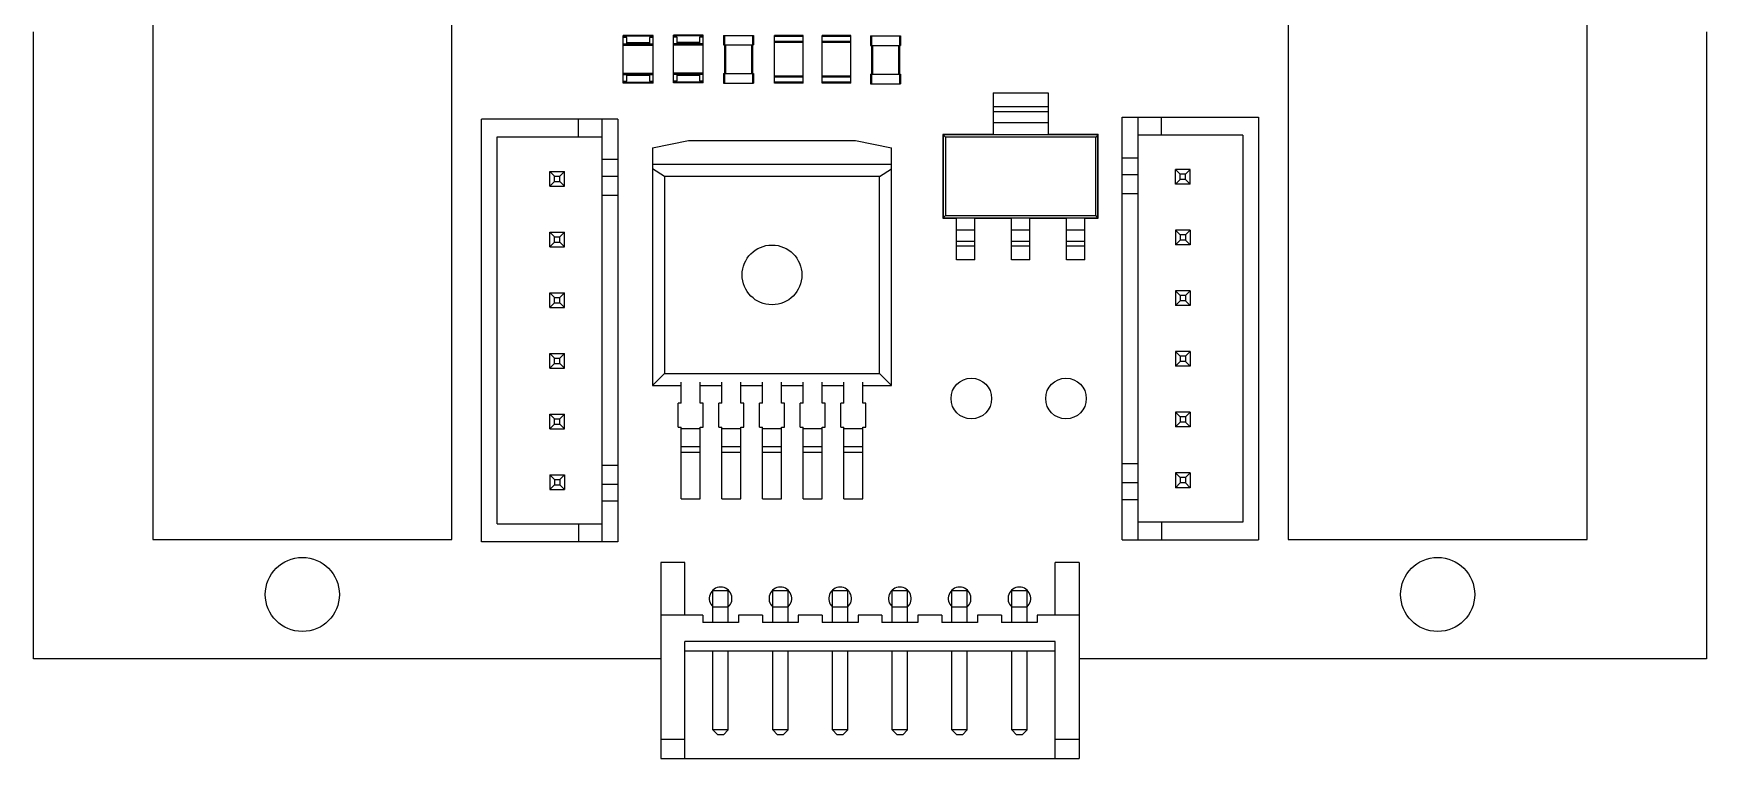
# Paper-space layout '_Front' of a CAD drawing. Header units: millimetres. Extents: x 59 to 137.3, y -127.5 to -49.2.
# Drawn here: x 63.1 to 133.1, y -127.5 to -97.2 of the extents above; entities that cross this region are included whole.
import ezdxf

# ---------------------------------------------------------------- set-up
doc = ezdxf.new("R2010")
doc.units = ezdxf.units.MM

psp = doc.layouts.new('_Front')

# ---------------------------------------------------------------- linework, layer by layer
at = {"color": 7, "linetype": 'Continuous', "lineweight": 25}
for p, q in [((68.125, -95.375), (68.125, -118.375)), ((80.625, -118.375), (80.625, -95.375)), ((115.625, -95.375), (115.625, -118.375)), ((128.125, -118.375), (128.125, -95.375)), ((63.125, -123.375), (63.125, -97.125)), ((87.8, -99.275), (87.8, -97.275)), ((89.05, -97.275), (87.8, -97.275)), ((89.05, -99.275), (89.05, -97.275)), ((89.9, -99.263), (89.9, -97.263)), ((91.15, -97.263), (89.9, -97.263)), ((91.15, -97.297), (89.9, -97.297)), ((91.15, -99.263), (91.15, -97.263)), ((92, -97.275), (93.25, -97.275)), ((92, -97.275), (92, -97.675)), ((92.04, -97.275), (92.04, -99.275)), ((93.21, -97.275), (93.21, -99.275)), ((93.25, -97.275), (93.25, -97.675)), ((95.325, -97.275), (94.125, -97.275)), ((94.125, -99.275), (94.125, -97.275)), ((95.325, -99.275), (95.325, -97.275)), ((97.325, -97.275), (96.125, -97.275)), ((96.125, -99.275), (96.125, -97.275)), ((97.325, -99.275), (97.325, -97.275)), ((98.15, -97.3), (98.15, -97.7)), ((98.15, -97.3), (99.4, -97.3)), ((98.19, -97.3), (98.19, -99.3)), ((99.36, -97.3), (99.36, -99.3)), ((99.4, -97.3), (99.4, -97.7)), ((133.125, -97.125), (133.125, -123.375)), ((89.05, -97.31), (87.8, -97.31)), ((87.956, -97.362), (87.8, -97.362)), ((87.8, -97.625), (89.05, -97.625)), ((87.8, -97.69), (89.05, -97.69)), ((87.956, -97.625), (87.956, -97.362)), ((88.894, -97.59), (87.956, -97.59)), ((88.894, -97.362), (88.894, -97.625)), ((89.05, -97.362), (88.894, -97.362)), ((90.056, -97.35), (89.9, -97.35)), ((89.9, -97.612), (91.15, -97.612)), ((89.9, -97.677), (91.15, -97.677)), ((90.056, -97.612), (90.056, -97.35)), ((90.994, -97.578), (90.056, -97.578)), ((90.994, -97.35), (90.994, -97.612)), ((91.15, -97.35), (90.994, -97.35)), ((92, -97.675), (93.25, -97.675)), ((92.08, -97.675), (92.08, -98.875)), ((93.17, -97.675), (93.17, -98.875)), ((95.325, -97.32), (94.125, -97.32)), ((95.325, -97.53), (94.125, -97.53)), ((95.325, -97.575), (94.125, -97.575)), ((97.325, -97.32), (96.125, -97.32)), ((97.325, -97.53), (96.125, -97.53)), ((97.325, -97.575), (96.125, -97.575)), ((98.15, -97.7), (99.4, -97.7)), ((98.23, -97.7), (98.23, -98.9)), ((99.32, -97.7), (99.32, -98.9)), ((87.8, -98.86), (89.05, -98.86)), ((89.05, -98.925), (87.8, -98.925)), ((87.8, -99.188), (87.956, -99.188)), ((89.05, -99.24), (87.8, -99.24)), ((89.05, -99.275), (87.8, -99.275)), ((87.956, -99.188), (87.956, -98.925)), ((88.894, -98.96), (87.956, -98.96)), ((88.894, -98.925), (88.894, -99.188)), ((88.894, -99.188), (89.05, -99.188)), ((89.9, -98.847), (91.15, -98.847)), ((91.15, -98.912), (89.9, -98.912)), ((89.9, -99.175), (90.056, -99.175)), ((91.15, -99.228), (89.9, -99.228)), ((91.15, -99.263), (89.9, -99.263)), ((90.056, -99.175), (90.056, -98.912)), ((90.994, -98.948), (90.056, -98.948)), ((90.994, -98.912), (90.994, -99.175)), ((90.994, -99.175), (91.15, -99.175)), ((92, -98.875), (93.25, -98.875)), ((92, -98.875), (92, -99.275)), ((92, -99.275), (93.25, -99.275)), ((93.25, -98.875), (93.25, -99.275)), ((95.325, -98.975), (94.125, -98.975)), ((95.325, -99.02), (94.125, -99.02)), ((95.325, -99.23), (94.125, -99.23)), ((95.325, -99.275), (94.125, -99.275)), ((97.325, -98.975), (96.125, -98.975)), ((97.325, -99.02), (96.125, -99.02)), ((97.325, -99.23), (96.125, -99.23)), ((97.325, -99.275), (96.125, -99.275)), ((98.15, -98.9), (99.4, -98.9)), ((98.15, -98.9), (98.15, -99.3)), ((98.15, -99.3), (99.4, -99.3)), ((99.4, -98.9), (99.4, -99.3)), ((103.275, -99.675), (103.275, -101.44)), ((103.275, -99.675), (105.575, -99.675)), ((105.575, -99.675), (105.575, -101.44)), ((81.875, -118.475), (81.875, -100.775)), ((87.575, -100.775), (81.875, -100.775)), ((85.925, -101.525), (85.925, -100.775)), ((86.925, -118.475), (86.925, -100.775)), ((87.575, -100.775), (87.575, -118.475)), ((103.275, -100.255), (105.575, -100.255)), ((103.275, -100.455), (105.575, -100.455)), ((108.675, -100.695), (114.375, -100.695)), ((108.675, -118.395), (108.675, -100.695)), ((109.325, -100.695), (109.325, -118.395)), ((110.325, -101.445), (110.325, -100.695)), ((114.375, -100.695), (114.375, -118.395)), ((101.175, -101.425), (101.283, -101.533)), ((103.275, -101.425), (101.175, -101.425)), ((101.175, -101.425), (101.175, -104.925)), ((107.66, -101.44), (101.19, -101.44)), ((101.19, -101.44), (101.19, -104.91)), ((103.275, -100.925), (105.575, -100.925)), ((107.675, -101.425), (105.575, -101.425)), ((107.675, -101.425), (107.567, -101.533)), ((107.66, -104.91), (107.66, -101.44)), ((107.675, -104.925), (107.675, -101.425)), ((113.725, -101.445), (109.325, -101.445)), ((113.725, -101.445), (113.725, -117.645)), ((82.525, -117.725), (82.525, -101.525)), ((82.525, -101.525), (86.925, -101.525)), ((89.025, -101.975), (90.525, -101.675)), ((89.025, -101.975), (89.025, -111.925)), ((90.525, -101.675), (97.525, -101.675)), ((97.525, -101.675), (99.025, -101.975)), ((99.025, -111.925), (99.025, -101.975)), ((107.567, -101.533), (101.283, -101.533)), ((101.283, -101.533), (101.283, -104.817)), ((107.567, -104.817), (107.567, -101.533)), ((87.575, -102.475), (86.925, -102.475)), ((99.025, -102.675), (89.025, -102.675)), ((89.525, -103.175), (89.025, -102.856)), ((98.525, -103.175), (99.025, -102.856)), ((108.675, -102.395), (109.325, -102.395)), ((110.905, -103.505), (110.905, -102.885)), ((111.105, -103.085), (110.905, -102.885)), ((111.525, -102.885), (110.905, -102.885)), ((111.325, -103.085), (111.525, -102.885)), ((111.525, -103.505), (111.525, -102.885)), ((84.725, -103.585), (84.725, -102.965)), ((84.925, -103.165), (84.725, -102.965)), ((84.725, -102.965), (85.345, -102.965)), ((84.925, -103.385), (84.725, -103.585)), ((84.725, -103.585), (85.345, -103.585)), ((84.925, -103.385), (84.925, -103.165)), ((84.925, -103.165), (85.145, -103.165)), ((84.925, -103.385), (85.145, -103.385)), ((85.145, -103.165), (85.345, -102.965)), ((85.145, -103.385), (85.145, -103.165)), ((85.145, -103.385), (85.345, -103.585)), ((85.345, -103.585), (85.345, -102.965)), ((87.575, -103.175), (86.925, -103.175)), ((89.525, -103.175), (89.525, -111.425)), ((98.525, -103.175), (89.525, -103.175)), ((98.525, -111.425), (98.525, -103.175)), ((108.675, -103.095), (109.325, -103.095)), ((111.105, -103.305), (110.905, -103.505)), ((111.525, -103.505), (110.905, -103.505)), ((111.105, -103.305), (111.105, -103.085)), ((111.325, -103.085), (111.105, -103.085)), ((111.325, -103.305), (111.105, -103.305)), ((111.325, -103.305), (111.325, -103.085)), ((111.325, -103.305), (111.525, -103.505)), ((87.575, -103.975), (86.925, -103.975)), ((108.675, -103.895), (109.325, -103.895)), ((101.175, -104.925), (101.283, -104.817)), ((101.175, -104.925), (101.742, -104.925)), ((101.19, -104.91), (107.66, -104.91)), ((101.283, -104.817), (107.567, -104.817)), ((101.742, -106.675), (101.742, -104.91)), ((102.508, -106.675), (102.508, -104.91)), ((102.508, -104.925), (104.042, -104.925)), ((104.042, -106.675), (104.042, -104.91)), ((104.808, -106.675), (104.808, -104.91)), ((104.808, -104.925), (106.342, -104.925)), ((106.342, -106.675), (106.342, -104.91)), ((107.108, -106.675), (107.108, -104.91)), ((107.108, -104.925), (107.675, -104.925)), ((107.675, -104.925), (107.567, -104.817)), ((84.725, -106.125), (84.725, -105.505)), ((84.925, -105.705), (84.725, -105.505)), ((84.725, -105.505), (85.345, -105.505)), ((85.145, -105.705), (85.345, -105.505)), ((85.345, -106.125), (85.345, -105.505)), ((102.508, -105.425), (101.742, -105.425)), ((104.808, -105.425), (104.042, -105.425)), ((107.108, -105.425), (106.342, -105.425)), ((111.105, -105.625), (110.905, -105.425)), ((111.525, -105.425), (110.905, -105.425)), ((110.905, -105.425), (110.905, -106.045)), ((111.325, -105.625), (111.105, -105.625)), ((111.105, -105.625), (111.105, -105.845)), ((111.325, -105.625), (111.525, -105.425)), ((111.325, -105.625), (111.325, -105.845)), ((111.525, -105.425), (111.525, -106.045)), ((84.925, -105.925), (84.725, -106.125)), ((84.725, -106.125), (85.345, -106.125)), ((84.925, -105.925), (84.925, -105.705)), ((84.925, -105.705), (85.145, -105.705)), ((84.925, -105.925), (85.145, -105.925)), ((85.145, -105.925), (85.145, -105.705)), ((85.145, -105.925), (85.345, -106.125)), ((102.508, -105.895), (101.742, -105.895)), ((102.508, -106.095), (101.742, -106.095)), ((104.808, -105.895), (104.042, -105.895)), ((104.808, -106.095), (104.042, -106.095)), ((107.108, -105.895), (106.342, -105.895)), ((107.108, -106.095), (106.342, -106.095)), ((111.105, -105.845), (110.905, -106.045)), ((111.525, -106.045), (110.905, -106.045)), ((111.325, -105.845), (111.105, -105.845)), ((111.325, -105.845), (111.525, -106.045)), ((102.508, -106.675), (101.742, -106.675)), ((104.808, -106.675), (104.042, -106.675)), ((107.108, -106.675), (106.342, -106.675)), ((84.725, -108.665), (84.725, -108.045)), ((84.925, -108.245), (84.725, -108.045)), ((84.725, -108.045), (85.345, -108.045)), ((84.925, -108.465), (84.725, -108.665)), ((84.925, -108.465), (84.925, -108.245)), ((84.925, -108.245), (85.145, -108.245)), ((84.925, -108.465), (85.145, -108.465)), ((85.145, -108.245), (85.345, -108.045)), ((85.145, -108.465), (85.145, -108.245)), ((85.145, -108.465), (85.345, -108.665)), ((85.345, -108.665), (85.345, -108.045)), ((110.905, -107.965), (110.905, -108.585)), ((111.105, -108.165), (110.905, -107.965)), ((111.525, -107.965), (110.905, -107.965)), ((111.105, -108.385), (110.905, -108.585)), ((111.105, -108.165), (111.105, -108.385)), ((111.325, -108.165), (111.105, -108.165)), ((111.325, -108.385), (111.105, -108.385)), ((111.325, -108.165), (111.525, -107.965)), ((111.325, -108.165), (111.325, -108.385)), ((111.325, -108.385), (111.525, -108.585)), ((111.525, -107.965), (111.525, -108.585)), ((84.725, -108.665), (85.345, -108.665)), ((111.525, -108.585), (110.905, -108.585)), ((84.725, -110.585), (85.345, -110.585)), ((84.925, -110.785), (84.725, -110.585)), ((84.725, -111.205), (84.725, -110.585)), ((85.145, -110.785), (85.345, -110.585)), ((85.345, -111.205), (85.345, -110.585)), ((111.105, -110.705), (110.905, -110.505)), ((111.525, -110.505), (110.905, -110.505)), ((110.905, -110.505), (110.905, -111.125)), ((111.325, -110.705), (111.525, -110.505)), ((111.525, -110.505), (111.525, -111.125)), ((84.925, -111.005), (84.725, -111.205)), ((84.725, -111.205), (85.345, -111.205)), ((84.925, -110.785), (85.145, -110.785)), ((84.925, -111.005), (84.925, -110.785)), ((84.925, -111.005), (85.145, -111.005)), ((85.145, -111.005), (85.145, -110.785)), ((85.145, -111.005), (85.345, -111.205)), ((111.105, -110.925), (110.905, -111.125)), ((111.525, -111.125), (110.905, -111.125)), ((111.325, -110.705), (111.105, -110.705)), ((111.105, -110.705), (111.105, -110.925)), ((111.325, -110.925), (111.105, -110.925)), ((111.325, -110.705), (111.325, -110.925)), ((111.325, -110.925), (111.525, -111.125)), ((89.525, -111.425), (89.025, -111.925)), ((89.025, -111.925), (90.225, -111.925)), ((89.525, -111.425), (98.525, -111.425)), ((90.225, -112.675), (90.225, -111.793)), ((91.025, -112.675), (91.025, -111.793)), ((91.025, -111.925), (91.925, -111.925)), ((91.925, -112.675), (91.925, -111.793)), ((92.725, -112.675), (92.725, -111.793)), ((92.725, -111.925), (93.625, -111.925)), ((93.625, -112.675), (93.625, -111.793)), ((94.425, -112.675), (94.425, -111.793)), ((94.425, -111.925), (95.325, -111.925)), ((95.325, -112.675), (95.325, -111.793)), ((96.125, -112.675), (96.125, -111.793)), ((96.125, -111.925), (97.025, -111.925)), ((97.025, -112.675), (97.025, -111.793)), ((97.825, -112.675), (97.825, -111.793)), ((97.825, -111.925), (99.025, -111.925)), ((98.525, -111.425), (99.025, -111.925)), ((90.225, -112.675), (90.105, -112.675)), ((90.105, -113.675), (90.105, -112.675)), ((91.145, -112.675), (91.025, -112.675)), ((91.145, -113.675), (91.145, -112.675)), ((91.805, -113.675), (91.805, -112.675)), ((91.925, -112.675), (91.805, -112.675)), ((92.845, -112.675), (92.725, -112.675)), ((92.845, -113.675), (92.845, -112.675)), ((93.625, -112.675), (93.505, -112.675)), ((93.505, -113.675), (93.505, -112.675)), ((94.545, -112.675), (94.425, -112.675)), ((94.545, -113.675), (94.545, -112.675)), ((95.205, -113.675), (95.205, -112.675)), ((95.325, -112.675), (95.205, -112.675)), ((96.245, -112.675), (96.125, -112.675)), ((96.245, -113.675), (96.245, -112.675)), ((97.025, -112.675), (96.905, -112.675)), ((96.905, -113.675), (96.905, -112.675)), ((97.945, -112.675), (97.825, -112.675)), ((97.945, -113.675), (97.945, -112.675)), ((84.725, -113.745), (84.725, -113.125)), ((84.925, -113.325), (84.725, -113.125)), ((84.725, -113.125), (85.345, -113.125)), ((84.925, -113.545), (84.925, -113.325)), ((84.925, -113.325), (85.145, -113.325)), ((85.145, -113.325), (85.345, -113.125)), ((85.145, -113.545), (85.145, -113.325)), ((85.345, -113.745), (85.345, -113.125)), ((110.905, -113.045), (110.905, -113.665)), ((111.105, -113.245), (110.905, -113.045)), ((111.525, -113.045), (110.905, -113.045)), ((111.105, -113.245), (111.105, -113.465)), ((111.325, -113.245), (111.105, -113.245)), ((111.325, -113.245), (111.525, -113.045)), ((111.325, -113.245), (111.325, -113.465)), ((111.525, -113.045), (111.525, -113.665)), ((84.925, -113.545), (84.725, -113.745)), ((84.725, -113.745), (85.345, -113.745)), ((84.925, -113.545), (85.145, -113.545)), ((85.145, -113.545), (85.345, -113.745)), ((90.105, -113.675), (90.225, -113.675)), ((90.225, -116.675), (90.225, -113.675)), ((90.225, -113.725), (91.025, -113.725)), ((91.025, -113.675), (91.145, -113.675)), ((91.025, -116.675), (91.025, -113.675)), ((91.805, -113.675), (91.925, -113.675)), ((91.925, -116.675), (91.925, -113.675)), ((91.925, -113.725), (92.725, -113.725)), ((92.725, -113.675), (92.845, -113.675)), ((92.725, -116.675), (92.725, -113.675)), ((93.505, -113.675), (93.625, -113.675)), ((93.625, -116.675), (93.625, -113.675)), ((93.625, -113.725), (94.425, -113.725)), ((94.425, -113.675), (94.545, -113.675)), ((94.425, -116.675), (94.425, -113.675)), ((95.205, -113.675), (95.325, -113.675)), ((95.325, -116.675), (95.325, -113.675)), ((95.325, -113.725), (96.125, -113.725)), ((96.125, -113.675), (96.245, -113.675)), ((96.125, -116.675), (96.125, -113.675)), ((96.905, -113.675), (97.025, -113.675)), ((97.025, -116.675), (97.025, -113.675)), ((97.025, -113.725), (97.825, -113.725)), ((97.825, -113.675), (97.945, -113.675)), ((97.825, -116.675), (97.825, -113.675)), ((111.105, -113.465), (110.905, -113.665)), ((111.525, -113.665), (110.905, -113.665)), ((111.325, -113.465), (111.105, -113.465)), ((111.325, -113.465), (111.525, -113.665)), ((90.225, -114.475), (91.025, -114.475)), ((90.225, -114.725), (91.025, -114.725)), ((91.925, -114.475), (92.725, -114.475)), ((91.925, -114.725), (92.725, -114.725)), ((93.625, -114.475), (94.425, -114.475)), ((93.625, -114.725), (94.425, -114.725)), ((95.325, -114.475), (96.125, -114.475)), ((95.325, -114.725), (96.125, -114.725)), ((97.025, -114.475), (97.825, -114.475)), ((97.025, -114.725), (97.825, -114.725)), ((87.575, -115.275), (86.925, -115.275)), ((108.675, -115.195), (109.325, -115.195)), ((84.725, -115.665), (85.345, -115.665)), ((84.925, -115.865), (84.725, -115.665)), ((84.725, -115.665), (84.725, -116.285)), ((84.925, -116.085), (84.725, -116.285)), ((84.925, -115.865), (85.145, -115.865)), ((84.925, -115.865), (84.925, -116.085)), ((84.925, -116.085), (85.145, -116.085)), ((85.145, -115.865), (85.345, -115.665)), ((85.145, -115.865), (85.145, -116.085)), ((85.145, -116.085), (85.345, -116.285)), ((85.345, -115.665), (85.345, -116.285)), ((87.575, -116.075), (86.925, -116.075)), ((108.675, -115.995), (109.325, -115.995)), ((110.905, -115.585), (110.905, -116.205)), ((111.105, -115.785), (110.905, -115.585)), ((111.525, -115.585), (110.905, -115.585)), ((111.105, -116.005), (110.905, -116.205)), ((111.105, -115.785), (111.105, -116.005)), ((111.325, -115.785), (111.105, -115.785)), ((111.325, -116.005), (111.105, -116.005)), ((111.325, -115.785), (111.525, -115.585)), ((111.325, -115.785), (111.325, -116.005)), ((111.325, -116.005), (111.525, -116.205)), ((111.525, -115.585), (111.525, -116.205)), ((84.725, -116.285), (85.345, -116.285)), ((87.575, -116.775), (86.925, -116.775)), ((90.225, -116.675), (91.025, -116.675)), ((91.925, -116.675), (92.725, -116.675)), ((93.625, -116.675), (94.425, -116.675)), ((95.325, -116.675), (96.125, -116.675)), ((97.025, -116.675), (97.825, -116.675)), ((108.675, -116.695), (109.325, -116.695)), ((111.525, -116.205), (110.905, -116.205)), ((82.525, -117.725), (86.925, -117.725)), ((85.925, -117.725), (85.925, -118.475)), ((113.725, -117.645), (109.325, -117.645)), ((110.325, -117.645), (110.325, -118.395)), ((68.125, -118.375), (80.625, -118.375)), ((87.575, -118.475), (81.875, -118.475)), ((108.675, -118.395), (114.375, -118.395)), ((115.625, -118.375), (128.125, -118.375)), ((89.375, -119.343), (89.375, -127.543)), ((90.375, -119.343), (89.375, -119.343)), ((90.375, -121.543), (90.375, -119.343)), ((105.875, -121.543), (105.875, -119.343)), ((106.875, -119.343), (105.875, -119.343)), ((106.875, -119.343), (106.875, -127.543)), ((91.555, -121.843), (91.555, -120.522)), ((92.195, -120.522), (91.555, -120.522)), ((92.195, -121.843), (92.195, -120.522)), ((94.695, -120.522), (94.055, -120.522)), ((94.055, -121.843), (94.055, -120.522)), ((94.695, -121.843), (94.695, -120.522)), ((96.555, -121.843), (96.555, -120.522)), ((97.195, -120.522), (96.555, -120.522)), ((97.195, -121.843), (97.195, -120.522)), ((99.055, -121.843), (99.055, -120.522)), ((99.695, -120.522), (99.055, -120.522)), ((99.695, -121.843), (99.695, -120.522)), ((101.555, -121.843), (101.555, -120.522)), ((102.195, -120.522), (101.555, -120.522)), ((102.195, -121.843), (102.195, -120.522)), ((104.055, -121.843), (104.055, -120.522)), ((104.695, -120.522), (104.055, -120.522)), ((104.695, -121.843), (104.695, -120.522)), ((91.125, -121.543), (89.375, -121.543)), ((91.125, -121.543), (91.125, -121.843)), ((92.195, -121.213), (91.555, -121.213)), ((92.625, -121.543), (92.625, -121.843)), ((93.625, -121.543), (92.625, -121.543)), ((93.625, -121.543), (93.625, -121.843)), ((94.695, -121.213), (94.055, -121.213)), ((95.125, -121.543), (95.125, -121.843)), ((96.125, -121.543), (95.125, -121.543)), ((96.125, -121.543), (96.125, -121.843)), ((97.195, -121.213), (96.555, -121.213)), ((97.625, -121.543), (97.625, -121.843)), ((98.625, -121.543), (97.625, -121.543)), ((98.625, -121.543), (98.625, -121.843)), ((99.695, -121.213), (99.055, -121.213)), ((100.125, -121.543), (100.125, -121.843)), ((101.125, -121.543), (100.125, -121.543)), ((101.125, -121.543), (101.125, -121.843)), ((102.195, -121.213), (101.555, -121.213)), ((102.625, -121.543), (102.625, -121.843)), ((103.625, -121.543), (102.625, -121.543)), ((103.625, -121.543), (103.625, -121.843)), ((104.695, -121.213), (104.055, -121.213)), ((106.875, -121.543), (105.125, -121.543)), ((105.125, -121.543), (105.125, -121.843)), ((92.625, -121.843), (91.125, -121.843)), ((95.125, -121.843), (93.625, -121.843)), ((97.625, -121.843), (96.125, -121.843)), ((100.125, -121.843), (98.625, -121.843)), ((102.625, -121.843), (101.125, -121.843)), ((105.125, -121.843), (103.625, -121.843)), ((90.375, -127.543), (90.375, -122.642)), ((105.875, -122.642), (90.375, -122.642)), ((105.875, -123.043), (90.375, -123.043)), ((91.555, -126.343), (91.555, -123.043)), ((92.195, -126.343), (92.195, -123.043)), ((94.055, -126.343), (94.055, -123.043)), ((94.695, -126.343), (94.695, -123.043)), ((96.555, -126.343), (96.555, -123.043)), ((97.195, -126.343), (97.195, -123.043)), ((99.055, -126.343), (99.055, -123.043)), ((99.695, -126.343), (99.695, -123.043)), ((101.555, -126.343), (101.555, -123.043)), ((102.195, -126.343), (102.195, -123.043)), ((104.055, -126.343), (104.055, -123.043)), ((104.695, -126.343), (104.695, -123.043)), ((105.875, -127.543), (105.875, -122.642)), ((89.375, -123.375), (63.125, -123.375)), ((133.125, -123.375), (106.875, -123.375)), ((91.555, -126.343), (91.755, -126.543)), ((92.195, -126.343), (91.555, -126.343)), ((91.995, -126.543), (91.755, -126.543)), ((91.995, -126.543), (92.195, -126.343)), ((94.695, -126.343), (94.055, -126.343)), ((94.055, -126.343), (94.255, -126.543)), ((94.495, -126.543), (94.255, -126.543)), ((94.695, -126.343), (94.495, -126.543)), ((97.195, -126.343), (96.555, -126.343)), ((96.555, -126.343), (96.755, -126.543)), ((96.995, -126.543), (96.755, -126.543)), ((97.195, -126.343), (96.995, -126.543)), ((99.695, -126.343), (99.055, -126.343)), ((99.055, -126.343), (99.255, -126.543)), ((99.495, -126.543), (99.255, -126.543)), ((99.695, -126.343), (99.495, -126.543)), ((101.555, -126.343), (101.755, -126.543)), ((102.195, -126.343), (101.555, -126.343)), ((101.995, -126.543), (101.755, -126.543)), ((102.195, -126.343), (101.995, -126.543)), ((104.055, -126.343), (104.255, -126.543)), ((104.695, -126.343), (104.055, -126.343)), ((104.495, -126.543), (104.255, -126.543)), ((104.495, -126.543), (104.695, -126.343)), ((90.375, -126.743), (89.375, -126.743)), ((106.875, -126.743), (105.875, -126.743)), ((89.375, -127.543), (106.875, -127.543))]:
    psp.add_line(p, q, dxfattribs=at)
for centre, radius in [((94.025, -107.3), 1.25), ((102.365, -112.475), 0.85), ((106.325, -112.475), 0.85), ((74.375, -120.675), 1.55), ((121.875, -120.675), 1.55)]:
    psp.add_circle(centre, radius, dxfattribs=at)
for centre in [(91.875, -120.843), (94.375, -120.843), (96.875, -120.843), (99.375, -120.843), (101.875, -120.843), (104.375, -120.843)]:
    psp.add_arc(centre, 0.475, 312.35205, 227.64795, dxfattribs=at)

doc.saveas('drawing.dxf')
